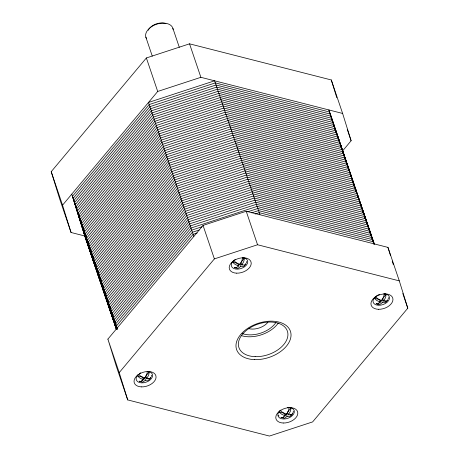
<?xml version="1.0" encoding="UTF-8"?>
<svg xmlns="http://www.w3.org/2000/svg" width="459" height="459" viewBox="0 0 459 459"><rect width="100%" height="100%" fill="white"/><g stroke="black" fill="none" stroke-linecap="round" stroke-linejoin="round"><path stroke-width="0.69" d="M147.236 371.515L147.201 372.094A6.994 3.901 -75.7 0 1 146.501 375.118L144.74 378.182L141.538 376.741A6.994 3.781 39.9 0 1 139.186 374.722L138.813 374.274L138.039 375.009L137.522 375.812L137.895 376.26A6.994 3.781 39.9 0 0 140.253 378.285L143.449 379.719L141.229 381.423A6.994 3.901 -75.7 0 1 139.473 381.331L139.18 381.142L141.389 381.819A6.994 3.901 -75.7 0 0 143.145 381.911L145.371 380.213L144.705 378.245M148.28 371.658L149.158 372.002L149.123 372.582A6.994 3.901 -75.7 0 1 148.423 375.605L146.662 378.669L149.399 378.744A6.994 3.781 39.9 0 0 150.701 377.654L150.81 377.332L149.41 379.197A6.994 3.781 39.9 0 1 148.108 380.287L145.371 380.213M240.527 266.495L238.307 268.199A6.994 3.901 -75.7 0 1 236.551 268.108L234.337 267.425L234.629 267.614A6.994 3.901 -75.7 0 0 236.385 267.706L238.605 266.008L235.41 264.568A6.994 3.781 39.9 0 1 233.052 262.542L232.679 262.1L233.201 261.297L233.97 260.557L234.342 261.005A6.994 3.781 39.9 0 0 236.701 263.03L239.896 264.464L241.658 261.406A6.994 3.901 -75.7 0 0 242.358 258.377L242.392 257.797L243.436 257.941L244.314 258.291L244.28 258.865A6.994 3.901 -75.7 0 1 243.58 261.894L241.818 264.952L244.555 265.032A6.994 3.781 39.9 0 0 245.858 263.942L245.967 263.615L244.567 265.48A6.994 3.781 39.9 0 1 243.264 266.57L240.527 266.495L239.638 263.873L242.163 264.516M287.116 416.342L284.89 418.04A6.994 3.901 -75.7 0 1 283.134 417.954L280.919 417.271L281.212 417.461A6.994 3.901 -75.7 0 0 282.968 417.552L285.194 415.848L281.992 414.414A6.994 3.781 39.9 0 1 279.64 412.389L279.267 411.941L279.783 411.144L280.552 410.403L280.925 410.851A6.994 3.781 39.9 0 0 283.283 412.876L286.485 414.311L288.246 411.247A6.994 3.901 -75.7 0 0 288.946 408.223L288.981 407.644L290.025 407.787L290.897 408.131L290.868 408.711A6.994 3.901 -75.7 0 1 290.168 411.74L288.401 414.798L291.144 414.879A6.994 3.781 39.9 0 0 292.446 413.783L292.555 413.461L291.155 415.326A6.994 3.781 39.9 0 1 289.853 416.416L287.116 416.342L286.227 413.72L284.959 415.234M381.607 300.656L382.272 302.624L380.046 304.328A6.994 3.901 -75.7 0 1 378.291 304.237L376.082 303.554L376.374 303.749A6.994 3.901 -75.7 0 0 378.13 303.835L380.35 302.137L377.155 300.697A6.994 3.781 39.9 0 1 374.796 298.677L374.424 298.23L374.94 297.426L375.714 296.686L376.087 297.134A6.994 3.781 39.9 0 0 378.44 299.159L381.641 300.593L383.403 297.535A6.994 3.901 -75.7 0 0 384.103 294.506L384.137 293.926L385.181 294.07L386.059 294.42L386.025 294.999A6.994 3.901 -75.7 0 1 385.325 298.023L383.563 301.087L386.3 301.161A6.994 3.781 39.9 0 0 387.603 300.071L387.712 299.744M151.258 376.535L151.648 375.152M246.414 262.818L246.804 261.441M292.997 412.664L293.393 411.287M388.159 298.947L388.549 297.57M387.195 300.547L386.312 301.609A6.994 3.781 39.9 0 1 385.009 302.705L382.272 302.624M116.276 329.114L84.754 235.978L71.036 232.483L59.699 198.994L51.213 171.683L146.369 57.966L189.544 43.829L331.289 79.958L342.626 113.448L351.112 140.758L342.781 150.713M71.036 232.483L62.544 205.173L157.701 91.456L200.881 77.313L342.626 113.448M73.17 198.351L149.909 106.649L216.017 84.995L330.325 114.136L335.437 130.39M75.299 204.628L152.038 112.925L218.14 91.278L332.448 120.413L337.273 135.921M76.71 208.816L153.455 117.108L219.557 95.461L333.865 124.601L337.721 136.811M78.128 213.005L154.872 121.296L220.974 99.649L335.282 128.784L339.557 142.342M80.256 219.282L156.995 127.573L223.097 105.926L337.411 135.066L342.311 150.644M81.673 223.47L158.412 131.762L224.514 110.114L338.822 139.249L344.147 156.18M83.796 229.747L160.535 138.039L226.643 116.391L340.951 145.532L346.482 163.134M85.213 233.935L161.952 142.227L228.06 120.579L342.368 149.714L346.643 163.272M86.631 238.118L163.37 146.415L229.477 124.762L343.785 153.903L348.266 168.132M88.759 244.4L165.498 152.692L231.6 131.044L345.908 160.18L351.02 176.434M90.176 248.583L166.915 156.88L233.017 135.227L347.325 164.368L352.856 181.971M91.588 252.771L168.333 161.063L234.434 139.416L348.742 168.551L354.692 187.507M93.716 259.048L170.455 167.34L236.557 145.692L350.871 174.833L356.609 193.107M95.133 263.236L171.873 171.528L237.974 149.881L352.288 179.016L356.976 193.922M96.551 267.419L173.29 175.717L239.391 154.063L353.7 183.204L358.812 199.458M98.674 273.702L175.413 181.993L241.52 160.346L355.828 189.481L361.566 207.761M100.091 277.884L176.83 186.182L242.937 164.529L357.245 193.669L363.402 213.297M102.219 284.167L178.958 192.459L245.06 170.811L359.368 199.946M103.636 288.35L180.376 196.647L246.477 174.994L360.785 204.135L366.735 223.085M105.048 292.538L181.793 200.83L247.894 179.182L362.203 208.317L367.102 223.9M107.177 298.815L183.916 207.107L250.017 185.459L364.331 214.6L369.862 232.202M108.594 303.003L185.333 211.295L251.434 189.647L365.748 218.782L371.698 237.739M110.011 307.186L186.75 215.483L252.852 193.83L367.16 222.971L373.534 243.27M112.134 313.468L188.873 221.76L254.98 200.113L369.288 229.248L373.982 244.154M113.551 317.651L190.29 225.948L256.397 204.295L370.706 233.436L374.137 244.297M114.968 321.839L191.707 230.131L201.931 226.786M107.888 339.121L203.044 225.409L246.219 211.266L387.964 247.395L399.301 280.885L407.787 308.196L312.631 421.907L269.456 436.05L127.711 399.921L116.374 366.431L107.888 339.121L119.22 372.61L127.711 399.921M119.22 372.61L214.376 258.893L257.556 244.756L399.301 280.885M141.097 381.63L144.482 377.585M149.158 372.002L145.773 376.047L146.662 378.669M237.951 265.893L239.219 264.378M241.354 261.825L244.314 258.291M282.842 417.759L283.691 416.749M290.897 408.131L287.518 412.176L288.401 414.798M377.998 304.047L381.383 300.002L383.276 300.484M386.059 294.42L382.674 298.465L383.563 301.087M247.59 211.828L257.815 208.484L372.123 237.619L374.091 243.758M199.235 229.993L192.419 232.225L115.679 323.934L117.143 328.65M251.704 212.81L258.52 210.578L372.828 239.713M197.215 232.977L193.124 234.319L116.385 326.022L117.223 328.724M255.141 214.009L259.232 212.672L373.54 241.807L374.165 243.832M329.614 112.042L215.305 82.907L149.204 104.554L72.465 196.257L86.172 240.166M331.031 116.225L216.723 87.09L150.621 108.737L73.882 200.445L86.877 242.254M333.159 122.507L218.845 93.366L152.744 115.02L76.005 206.722L89.712 250.625M334.577 126.69L220.263 97.555L154.161 119.202L77.422 210.911L91.129 254.814M335.994 130.878L221.68 101.743L155.578 123.391L78.839 215.093L91.84 256.908M338.117 137.155L223.808 108.02L157.707 129.667L80.962 221.376L94.669 265.279M339.534 141.343L225.226 112.208L159.118 133.856L82.379 225.558L95.38 267.373M341.657 147.62L227.348 118.485L161.247 140.133L84.508 231.841L98.215 275.744M343.074 151.809L228.766 122.673L162.664 144.321L85.925 236.024L99.632 279.933M344.491 155.997L230.183 126.856L164.081 148.504L87.342 240.212L100.337 282.021M346.62 162.274L232.306 133.139L166.204 154.786L89.465 246.489L103.172 290.398M348.037 166.456L233.723 137.321L167.621 158.969L90.882 250.677L104.589 294.58M349.454 170.645L235.14 141.51L169.038 163.157L92.299 254.86L105.3 296.675M351.577 176.922L237.269 147.787L171.167 169.434L94.422 261.142L108.129 305.046M352.994 181.11L238.686 151.975L172.584 173.622L95.839 265.325L109.546 309.234M354.411 185.298L240.103 156.158L173.995 177.805L97.256 269.513L110.258 311.322M356.534 191.575L242.226 162.44L176.124 184.088L99.385 275.79L113.092 319.699M357.951 195.763L243.643 166.623L177.541 188.27L100.802 279.979L113.798 321.788M361.497 206.223L247.183 177.088L181.081 198.736L104.342 290.444L116.58 329.625M362.914 210.411L248.6 181.276L182.498 202.924L105.759 294.626L116.454 329.023M365.037 216.688L250.729 187.553L184.627 209.201L107.882 300.909L116.77 329.304M366.454 220.877L252.146 191.742L186.044 213.389L109.299 305.092L116.85 329.373M367.871 225.065L253.563 195.924L187.456 217.572L110.717 309.28L116.798 328.839M369.994 231.342L255.686 202.207L189.584 223.854L112.845 315.557L117.114 329.114M371.411 235.53L257.103 206.389L191.001 228.037L114.262 319.745L117.194 329.189M232.679 262.1L237.722 263.386L238.605 266.008M374.424 298.23L379.461 299.515L380.35 302.137M384.533 300.806L386.426 301.288M137.522 375.812L142.56 377.097L143.449 379.719M145.113 377.746L146.375 378.067M147.632 378.388L149.525 378.87M279.267 411.941L284.305 413.226L285.194 415.848M286.227 413.72L288.745 414.362M290.008 414.684L291.264 415.005M278.424 415.458L278.997 415.997M347.262 129.369L351.112 140.758M402.801 293.462L407.787 308.196M374.246 243.901L328.908 109.948L333.601 124.854M259.937 214.76L214.6 80.813L148.492 102.46L193.836 236.414M189.544 43.829L200.881 77.313M246.219 211.266L257.556 244.756M172.877 28.309L179.297 47.288M240.929 262.33L241.818 264.952M145.853 37.156L152.279 56.136M146.369 57.966L157.701 91.456M203.044 225.409L214.376 258.893M117.097 328.116L71.753 194.168L84.754 235.978M51.213 171.683L62.544 205.173M387.964 247.395L390.511 255.588M392.21 261.051L393.271 264.464M331.289 79.958L336.808 97.71M372.146 238.623L368.577 227.153L254.269 198.018L188.167 219.666L111.428 311.374L116.959 328.977M372.983 241.319L373.609 243.339M368.02 226.666L363.62 212.506L249.312 183.365L183.21 205.018L106.465 296.721L116.609 329.16M366.156 221.599L360.08 202.04L245.772 172.905L179.664 194.553L102.925 286.255L116.425 329.487M365.238 218.828L358.663 197.852L244.354 168.717L178.247 190.365L101.508 282.073L115.215 325.976M359.73 202.224L355.117 187.387L240.809 158.252L174.707 179.899L97.968 271.608L111.675 315.511M355.61 190.273L350.16 172.739L235.851 143.598L169.75 165.251L93.005 256.954L106.712 300.857M349.184 170.903L345.202 158.085L230.894 128.95L164.787 150.598L88.048 242.306L101.755 286.209M345.065 158.946L340.239 143.438L225.931 114.297L159.83 135.95L83.09 227.653L96.797 271.556M340.475 145.113L336.699 132.972L222.391 103.832L156.289 125.485L79.545 217.187L93.252 261.091M337.56 136.667L338.191 138.693M336.355 133.156L331.742 118.319L217.434 89.184L151.327 110.831L74.587 202.539L88.294 246.443M334.359 127.482L335.409 130.855M335.695 131.601L336.327 133.621M146.633 38.74A14.218 8.945 -18.7 0 1 156.267 24.338A14.218 8.945 -18.7 0 1 173.106 29.462M278.252 323.079A25.589 16.105 -18.7 0 1 241.296 335.604M275.968 322.465A22.743 14.315 -18.7 0 1 242.174 333.532M267.849 322.384A14.218 8.945 -18.7 0 1 248.749 328.644M287.363 407.506A8.532 5.37 -18.7 0 1 293.737 413.829A8.532 5.37 -18.7 0 1 281.287 418.683A8.532 5.37 -18.7 0 1 280.656 410.116M147.689 371.377A8.532 5.37 -18.7 0 1 151.459 378.526A8.532 5.37 -18.7 0 1 139.352 382.49A8.532 5.37 -18.7 0 1 138.394 374.424M139.473 373.58A8.532 5.37 -18.7 0 1 140.706 372.834M242.845 257.665A8.532 5.37 -18.7 0 1 246.225 265.296A8.532 5.37 -18.7 0 1 233.442 268.337A8.532 5.37 -18.7 0 1 235.237 259.473M383.919 293.749A8.532 5.37 -18.7 0 1 388.595 300.616A8.532 5.37 -18.7 0 1 376.443 304.965A8.532 5.37 -18.7 0 1 375.296 296.835M376.374 295.992A8.532 5.37 -18.7 0 1 377.608 295.252M378.101 295.005A8.532 5.37 -18.7 0 1 379.656 294.391M148.234 30.288A11.372 7.155 -18.7 0 1 165.934 23.673M254.596 359.626A28.435 17.895 -18.7 0 0 290.524 331.553A28.435 17.895 -18.7 0 0 245.393 330.027A28.435 17.895 -18.7 0 0 254.596 359.626M283.237 423.014A11.372 7.155 -18.7 0 0 297.604 411.786A11.372 7.155 -18.7 0 0 279.554 411.172A11.372 7.155 -18.7 0 0 283.237 423.014M141.492 386.885A11.372 7.155 -18.7 0 0 155.859 375.657A11.372 7.155 -18.7 0 0 137.809 375.043A11.372 7.155 -18.7 0 0 141.492 386.885M236.649 273.168A11.372 7.155 -18.7 0 0 251.021 261.94A11.372 7.155 -18.7 0 0 232.965 261.332A11.372 7.155 -18.7 0 0 236.649 273.168M378.394 309.297A11.372 7.155 -18.7 0 0 392.761 298.069A11.372 7.155 -18.7 0 0 374.71 297.461A11.372 7.155 -18.7 0 0 378.394 309.297M255.135 356.66A25.589 16.105 -18.7 0 0 287.466 331.392A25.589 16.105 -18.7 0 0 246.85 330.015A25.589 16.105 -18.7 0 0 255.135 356.66"/></g></svg>
